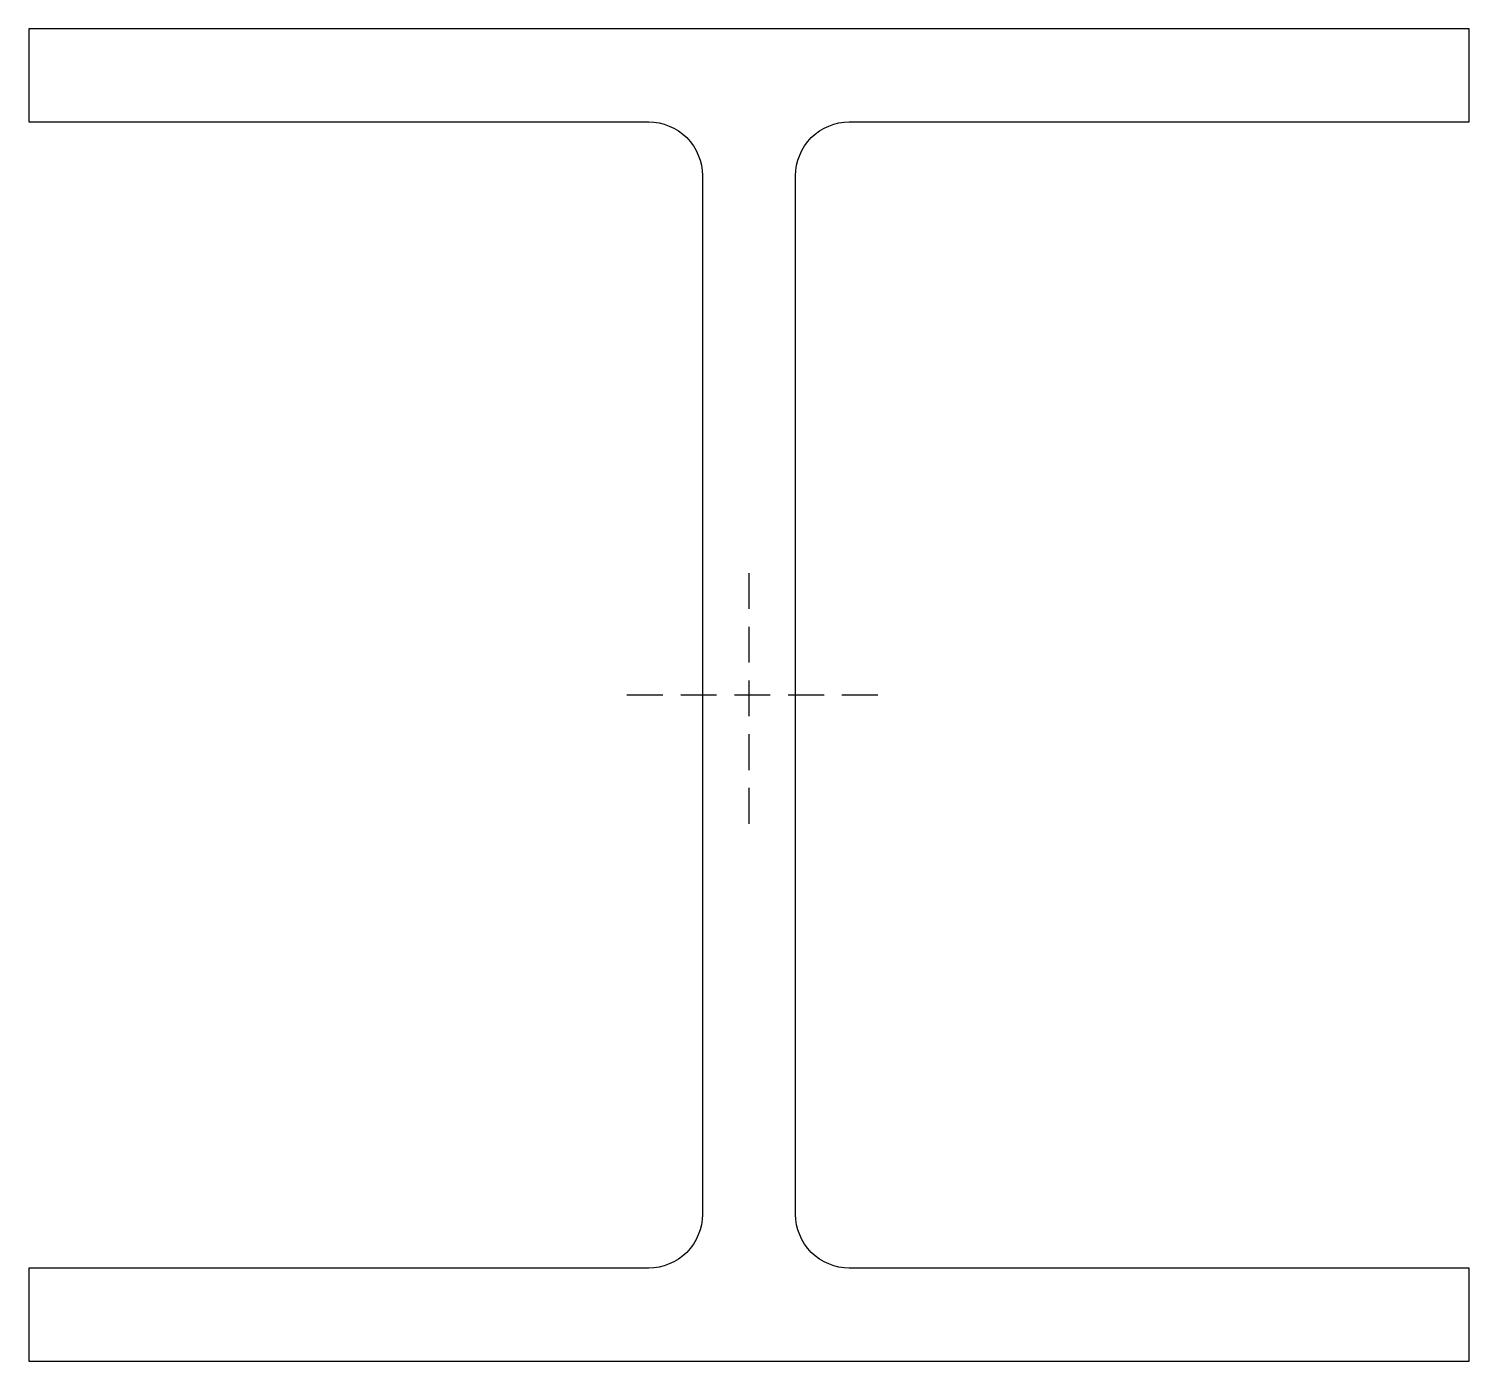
# Model space of a CAD drawing. Header units: millimetres. Extents: x -201 to 201, y -186 to 186.
import ezdxf

# ---------------------------------------------------------------- set-up
doc = ezdxf.new("R2010")
doc.units = ezdxf.units.MM
doc.linetypes.add('DASHED', pattern=[0.75, 0.5, -0.25])
doc.layers.add('ref', color=251, linetype='Continuous', plot=False)

msp = doc.modelspace()

# ---------------------------------------------------------------- linework, layer by layer
msp.add_lwpolyline([(-201, -160), (-201, -186), (201, -186), (201, -160), (28, -160, -0.414214), (13, -145), (13, 145, -0.414214), (28, 160), (201, 160), (201, 186), (-201, 186), (-201, 160), (-28, 160, -0.414214), (-13, 145), (-13, -145, -0.414214), (-28, -160)], format="xyb", close=True)
at = {"layer": 'ref', "linetype": 'DASHED', "ltscale": 20}
for p, q in [((0, -35.95), (0, 35.95)), ((35.95, 0), (-35.95, 0))]:
    msp.add_line(p, q, dxfattribs=at)

doc.saveas('drawing.dxf')
